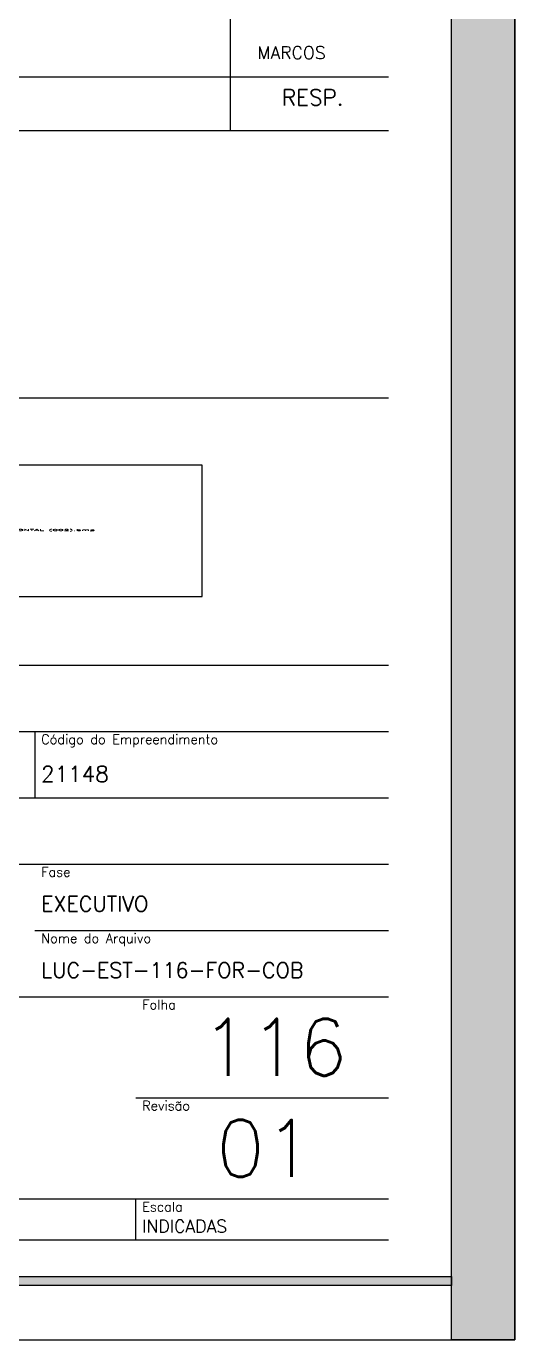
# Model space of a CAD drawing. Extents: x -334 to 5611, y 589 to 4794.
# Drawn here: x 5224 to 5611, y 589 to 1628 of the extents above; entities that cross this region are included whole.
import ezdxf

# ---------------------------------------------------------------- set-up
doc = ezdxf.new("R2010")
doc.units = 0
doc.header["$LTSCALE"] = 100
doc.header["$MEASUREMENT"] = 0
doc.layers.get('0').update_dxf_attribs({"color": 245, "linetype": 'CONTINUOUS'})
for name, color, linetype in [('235', 7, 'CONTINUOUS'), ('TEX1', 7, 'CONTINUOUS'), ('TEX2', 7, 'CONTINUOUS')]:
    doc.layers.add(name, color=color, linetype=linetype)
doc.styles.get("Standard").update_dxf_attribs({"font": 'ROMANS.SHX'})

# ---------------------------------------------------------------- blocks, each defined once
blk = doc.blocks.new('CARIMBO_UNION', base_point=(735.032049, -4583.115153))
for p, q in [((731.532049, -4564.905153), (731.532049, -4554.705153)), ((718.532049, -4564.055153), (734.032049, -4564.055153)), ((718.532049, -4564.905153), (734.032049, -4564.905153)), ((718.532049, -4569.135153), (734.032049, -4569.135153)), ((718.532049, -4573.365153), (734.032049, -4573.365153)), ((718.532049, -4574.415153), (734.032049, -4574.415153)), ((728.432049, -4574.415153), (728.432049, -4575.465153)), ((718.532049, -4575.465153), (734.032049, -4575.465153)), ((718.532049, -4576.515153), (734.032049, -4576.515153)), ((728.432049, -4577.565153), (734.032049, -4577.565153)), ((718.532049, -4578.615153), (734.032049, -4578.615153)), ((730.032049, -4580.215153), (734.032049, -4580.215153)), ((718.532049, -4581.815153), (734.032049, -4581.815153)), ((730.032049, -4582.465153), (730.032049, -4581.815153)), ((718.532049, -4582.465153), (734.032049, -4582.465153))]:
    blk.add_line(p, q)
at = {"layer": 'TEX1'}
for s, height, p in [('RESP.', 0.25, (732.34505, -4564.505153)), ('Código do Empreendimento', 0.15, (728.532049, -4574.615153)), ('Fase', 0.15, (728.532049, -4576.715153)), ('Nome do Arquivo', 0.15, (728.532049, -4577.765153)), ('Folha', 0.15, (730.132049, -4578.815153)), ('Revisão', 0.15, (730.132049, -4580.415153)), ('Escala', 0.15, (730.132049, -4582.015153))]:
    blk.add_text(s, height=height, dxfattribs=at).set_placement(p)
blk = doc.blocks.new('_BMP0005', base_point=(0.5, 0.5))
blk.add_lwpolyline([(0, 0), (1, 0), (1, 1), (0, 1), (0, 0)])
blk.add_text('C:\\TQS\\RB2 - DI LUCCA\\DADOS\\27. 05-09-2024 PRANCHA PADRÃO\\LOGO_HORIZONTAL (002).bmp', height=0.011905).set_placement((0.005952, 0.5))

msp = doc.modelspace()

# ---------------------------------------------------------------- linework, layer by layer
for points in [[(-334.197108, 588.673244), (5610.802892, 588.673244), (5610.802892, 4793.673244), (-334.197108, 4793.673244), (-334.197108, 588.673244)], [(5560.802892, 4793.673244), (5610.802892, 4793.673244), (5610.802892, 588.673244), (5560.802892, 588.673244), (5560.802892, 4793.673244)], [(5560.802892, 638.673244), (5560.802892, 631.673244), (-216.197108, 631.673244), (-216.197108, 4750.673244), (5560.802892, 4750.673244), (5560.802892, 4743.673244), (-209.197108, 4743.673244), (-209.197108, 638.673244), (5560.802892, 638.673244)], [(-209.197108, 638.673244), (5560.802892, 638.673244), (5560.802892, 4743.673244), (-209.197108, 4743.673244), (-209.197108, 638.673244)]]:
    msp.add_lwpolyline(points)
for points in [[(5560.802892, 631.673244), (-216.197108, 631.673244), (-209.197108, 638.673244)], [(5560.802892, 631.673244), (-209.197108, 638.673244), (5560.802892, 638.673244)]]:
    msp.add_solid(points)
at = {"layer": '235'}
for points in [[(5560.802892, 4793.673244), (5610.802892, 4793.673244), (5610.802892, 588.673244)], [(5560.802892, 4793.673244), (5610.802892, 588.673244), (5610.802892, 588.673244)], [(5560.802892, 4793.673244), (5610.802892, 588.673244), (5560.802892, 588.673244)], [(5560.802892, 4793.673244), (5560.802892, 588.673244), (5560.802892, 588.673244)], [(5560.802892, 4793.673244), (5560.802892, 588.673244), (5560.802892, 4793.673244)]]:
    msp.add_solid(points, dxfattribs=at)

# ---------------------------------------------------------------- block references
for name, p, xscale, yscale in [('CARIMBO_UNION', (5560.802892, 635.173244), 50, 50), ('_BMP0005', (5145.5243, 1228.89739), 435.432561, 103.828927)]:
    msp.add_blockref(name, p, dxfattribs=dict(xscale=xscale, yscale=yscale))

# ---------------------------------------------------------------- texts
msp.add_text('MARCOS', height=10).set_placement((5407.099841, 1602.381586))
at = {"layer": 'TEX1'}
for s, height, p in [('21148', 12.5, (5235.802892, 1030.173244)), ('EXECUTIVO', 12, (5235.802892, 927.673244)), ('LUC-EST-116-FOR-COB', 12, (5235.802892, 875.173244)), ('INDICADAS', 10, (5315.764032, 673.478761))]:
    msp.add_text(s, height=height, dxfattribs=at).set_placement(p)
at = {"layer": 'TEX2'}
for s, p in [('116', (5362.588607, 797.673244)), ('01', (5374.374321, 717.673244))]:
    msp.add_text(s, height=45, dxfattribs=at).set_placement(p)

doc.saveas('drawing.dxf')
